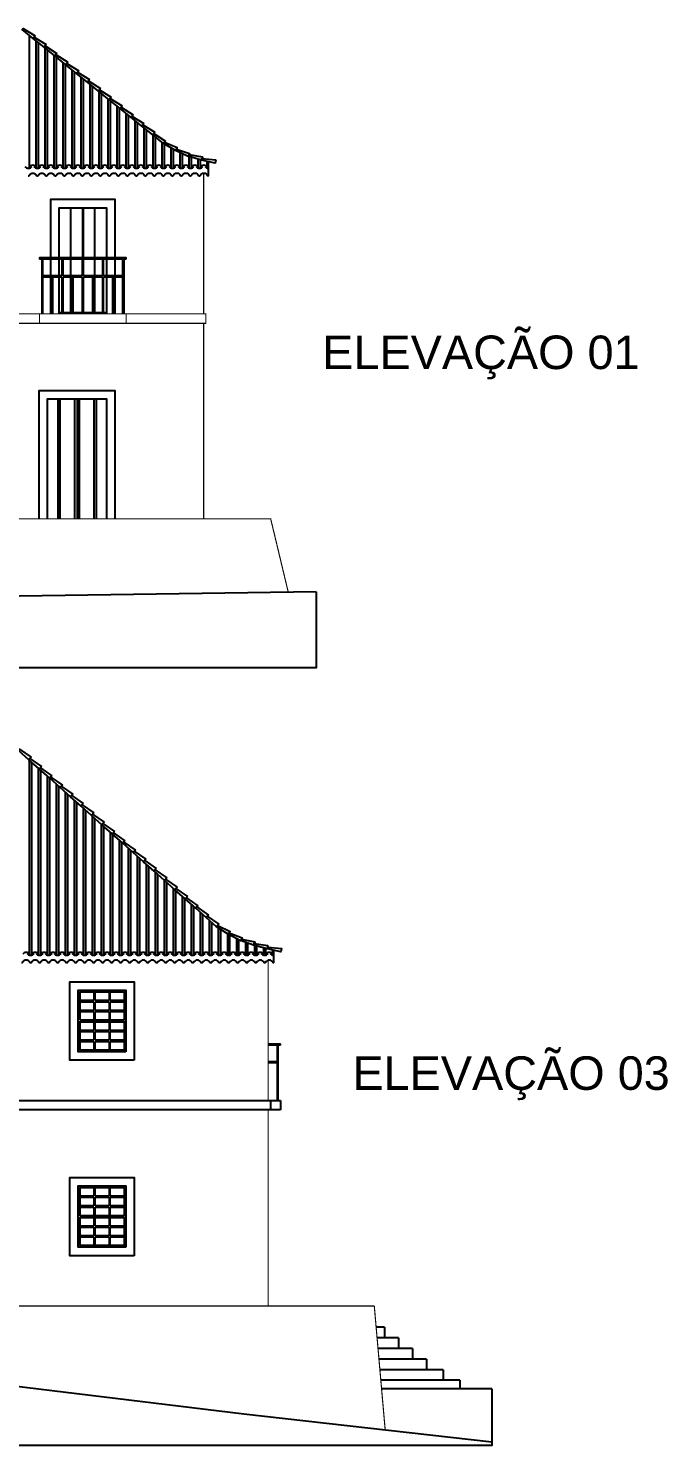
# Model space of a CAD drawing. Extents: x 18300 to 45581, y 436 to 7791.
# Drawn here: x 39298 to 40443, y 4583 to 7120 of the extents above; entities that cross this region are included whole.
import ezdxf

# ---------------------------------------------------------------- set-up
doc = ezdxf.new("R2010")
doc.units = 0
doc.layers.add('PAREDE', color=7, linetype='CONTINUOUS')
doc.layers.add('PAREDE_FINA', color=7, linetype='CONTINUOUS')
doc.styles.add('TEXTO', font='ARIAL.TTF')

msp = doc.modelspace()

# ---------------------------------------------------------------- linework, layer by layer
at = {"layer": 'PAREDE', "const_width": 2}
for points in [[(39611.98, 6860.49), (39611.98, 6608.5)], [(39317.98, 6591.5), (39317.98, 6608.5)], [(39472.98, 6608.5), (39472.98, 6591.5)], [(39611.98, 6591.5), (39611.98, 6241.5)], [(38097.98, 6241.5), (39731.98, 6241.5), (39763.52, 6110.09)], [(39727.48, 5451.53), (39727.48, 5200.81)], [(39727.48, 5183.81), (39727.48, 4832.81)], [(39917.48, 4832.81), (37711.19, 4832.81)], [(39937.05, 4610.57), (39917.48, 4832.81)]]:
    msp.add_lwpolyline(points, dxfattribs=at)
msp.add_lwpolyline([(39615.98, 6608.5), (38013.98, 6608.5), (38013.98, 6591.5), (39615.98, 6591.5)], close=True, dxfattribs=at)
at = {"layer": 'PAREDE_FINA'}
for points in [[(39310.32, 7106.16), (39306.55, 7101.49), (39287.09, 7117.18), (39288.97, 7119.52)], [(39329.78, 7090.47), (39326.01, 7085.8), (39306.55, 7101.49), (39308.43, 7103.82)], [(39349.24, 7074.77), (39345.47, 7070.1), (39326.01, 7085.8), (39327.89, 7088.13)], [(39368.7, 7059.08), (39364.93, 7054.41), (39345.47, 7070.1), (39347.36, 7072.44)], [(39388.16, 7043.39), (39384.39, 7038.71), (39364.93, 7054.41), (39366.82, 7056.74)], [(39407.62, 7027.69), (39403.85, 7023.02), (39384.39, 7038.71), (39386.28, 7041.05)], [(39427.08, 7012), (39423.31, 7007.33), (39403.85, 7023.02), (39405.74, 7025.36)], [(39446.54, 6996.3), (39442.77, 6991.63), (39423.31, 7007.33), (39425.2, 7009.66)], [(39466, 6980.61), (39462.23, 6975.94), (39442.77, 6991.63), (39444.66, 6993.97)], [(39485.46, 6964.92), (39481.7, 6960.25), (39462.23, 6975.94), (39464.12, 6978.28)], [(39504.92, 6949.22), (39501.16, 6944.55), (39481.7, 6960.25), (39483.58, 6962.58)], [(39524.38, 6933.53), (39520.62, 6928.86), (39501.16, 6944.55), (39503.04, 6946.89)], [(39543.84, 6917.84), (39540.08, 6913.17), (39520.62, 6928.86), (39522.5, 6931.19)], [(39633.55, 6884.27), (39632.3, 6878.4), (39607.85, 6883.6), (39608.47, 6886.53)], [(39302.91, 5815.04), (39298.92, 5810.56), (39280.24, 5827.17), (39282.24, 5829.42)], [(39321.59, 5798.42), (39317.6, 5793.94), (39298.92, 5810.56), (39300.91, 5812.8)], [(39340.26, 5781.8), (39336.27, 5777.32), (39317.6, 5793.94), (39319.59, 5796.18)], [(39358.94, 5765.18), (39354.95, 5760.7), (39336.27, 5777.32), (39338.27, 5779.56)], [(39377.62, 5748.56), (39373.63, 5744.08), (39354.95, 5760.7), (39356.94, 5762.94)], [(39396.29, 5731.95), (39392.3, 5727.46), (39373.63, 5744.08), (39375.62, 5746.32)], [(39414.97, 5715.33), (39410.98, 5710.84), (39392.3, 5727.46), (39394.3, 5729.7)], [(39433.65, 5698.71), (39429.66, 5694.23), (39410.98, 5710.84), (39412.98, 5713.09)], [(39452.32, 5682.09), (39448.33, 5677.61), (39429.66, 5694.23), (39431.65, 5696.47)], [(39471, 5665.47), (39467.01, 5660.99), (39448.33, 5677.61), (39450.33, 5679.85)], [(39489.68, 5648.85), (39485.69, 5644.37), (39467.01, 5660.99), (39469.01, 5663.23)], [(39508.35, 5632.23), (39504.37, 5627.75), (39485.69, 5644.37), (39487.68, 5646.61)], [(39527.03, 5615.62), (39523.04, 5611.13), (39504.37, 5627.75), (39506.36, 5629.99)], [(39545.71, 5599), (39541.72, 5594.51), (39523.04, 5611.13), (39525.04, 5613.37)], [(39564.38, 5582.38), (39560.4, 5577.9), (39541.72, 5594.51), (39543.71, 5596.76)], [(39583.06, 5565.76), (39579.07, 5561.28), (39560.4, 5577.9), (39562.39, 5580.14)], [(39601.74, 5549.14), (39597.75, 5544.66), (39579.07, 5561.28), (39581.07, 5563.52)], [(39620.41, 5532.52), (39616.43, 5528.04), (39597.75, 5544.66), (39599.74, 5546.9)], [(39639.09, 5515.9), (39635.1, 5511.42), (39616.43, 5528.04), (39618.42, 5530.28)], [(39727.07, 5478.03), (39725.54, 5472.23), (39701.36, 5478.6), (39702.13, 5481.5)], [(39487.48, 5272.81), (39372.48, 5272.81), (39372.48, 5412.81), (39487.48, 5412.81)], [(39472.48, 5287.81), (39387.48, 5287.81), (39387.48, 5397.81), (39472.48, 5397.81)], [(39487.48, 4922.81), (39372.48, 4922.81), (39372.48, 5062.81), (39487.48, 5062.81)], [(39472.48, 4937.81), (39387.48, 4937.81), (39387.48, 5047.81), (39472.48, 5047.81)]]:
    msp.add_lwpolyline(points, close=True, dxfattribs=at)
for points in [[(39299.86, 6871.15), (39299.86, 7106.88)], [(39312.14, 6871.15), (39312.14, 7096.99)], [(39315.99, 6871.15), (39315.99, 7093.88)], [(39328.26, 6871.15), (39328.26, 7083.98)], [(39332.11, 6871.15), (39332.11, 7080.88)], [(39344.39, 6871.15), (39344.39, 7070.98)], [(39348.24, 6871.15), (39348.24, 7067.87)], [(39360.51, 6871.15), (39360.51, 7057.97)], [(39364.36, 6871.15), (39364.36, 7054.87)], [(39376.63, 6871.15), (39376.63, 7044.97)], [(39380.49, 6871.15), (39380.49, 7041.87)], [(39392.76, 6871.15), (39392.76, 7031.97)], [(39396.61, 6871.15), (39396.61, 7028.86)], [(39408.88, 6871.15), (39408.88, 7018.96)], [(39412.73, 6871.15), (39412.73, 7015.86)], [(39425.01, 6871.15), (39425.01, 7005.96)], [(39428.86, 6871.15), (39428.86, 7002.86)], [(39441.13, 6871.15), (39441.13, 6992.96)], [(39444.98, 6871.15), (39444.98, 6989.85)], [(39457.26, 6871.15), (39457.26, 6979.95)], [(39461.11, 6871.15), (39461.11, 6976.85)], [(39473.38, 6871.15), (39473.38, 6966.95)], [(39477.23, 6871.15), (39477.23, 6963.84)], [(39489.51, 6871.15), (39489.51, 6953.95)], [(39493.36, 6871.15), (39493.36, 6950.84)], [(39505.63, 6871.15), (39505.63, 6940.94)], [(39509.48, 6871.15), (39509.48, 6937.84)], [(39521.76, 6871.15), (39521.76, 6927.94)], [(39525.61, 6871.15), (39525.61, 6924.83)], [(39537.88, 6871.15), (39537.88, 6914.94)], [(39542.03, 6915.59), (39564.69, 6905.97), (39561.7, 6900.76), (39540.02, 6913.21)], [(39541.73, 6871.15), (39541.73, 6912.23)], [(39554, 6871.15), (39554, 6905.18)], [(39557.86, 6871.15), (39557.86, 6902.97)], [(39563.24, 6903.44), (39586.61, 6895.74), (39584.07, 6890.31), (39561.42, 6900.9), (39561.43, 6900.92)], [(39570.13, 6871.15), (39570.13, 6896.83)], [(39573.98, 6871.15), (39573.98, 6895.03)], [(39585.57, 6893.51), (39609.57, 6889.34), (39607.85, 6883.6), (39584.24, 6890.67)], [(39586.25, 6871.15), (39586.25, 6890.07)], [(39590.1, 6871.15), (39590.1, 6888.91)], [(39602.38, 6871.15), (39602.38, 6885.24)], [(39606.23, 6871.15), (39606.23, 6884.08)], [(39618.5, 6871.15), (39618.5, 6881.33)], [(39620.43, 6855.5), (39620.43, 6880.93)], [(39337.98, 6708.5), (39337.98, 6813.5), (39452.98, 6813.5), (39452.98, 6708.5)], [(39352.98, 6708.5), (39352.98, 6798.5), (39437.98, 6798.5), (39437.98, 6708.5)], [(39373.98, 6708.5), (39373.98, 6798.5)], [(39394.98, 6798.5), (39394.98, 6708.5)], [(39395.98, 6798.5), (39395.98, 6708.5)], [(39416.98, 6708.5), (39416.98, 6798.5)], [(39472.98, 6706.5), (39472.98, 6708.5), (39317.98, 6708.5), (39317.98, 6706.5)], [(39472.98, 6706.5), (39317.98, 6706.5)], [(39321.98, 6706.5), (39321.98, 6608.5)], [(39323.98, 6676.5), (39323.98, 6706.5)], [(39337.98, 6676.5), (39337.98, 6706.5)], [(39352.98, 6676.5), (39352.98, 6706.5)], [(39358.23, 6706.5), (39358.23, 6676.5)], [(39360.23, 6676.5), (39360.23, 6706.5)], [(39373.98, 6676.5), (39373.98, 6706.5)], [(39394.48, 6706.5), (39394.48, 6676.5)], [(39396.48, 6676.5), (39396.48, 6706.5)], [(39416.98, 6676.5), (39416.98, 6706.5)], [(39430.73, 6706.5), (39430.73, 6676.5)], [(39432.73, 6676.5), (39432.73, 6706.5)], [(39437.98, 6706.5), (39437.98, 6676.5)], [(39452.98, 6706.5), (39452.98, 6676.5)], [(39466.98, 6676.5), (39466.98, 6706.5)], [(39468.98, 6706.5), (39468.98, 6608.5)], [(39358.23, 6676.5), (39323.98, 6676.5)], [(39323.98, 6674.5), (39340.1, 6674.5)], [(39323.98, 6608.5), (39323.98, 6674.5)], [(39337.98, 6608.5), (39337.98, 6674.5)], [(39340.1, 6674.5), (39340.1, 6608.5)], [(39342.1, 6674.5), (39358.23, 6674.5)], [(39342.1, 6608.5), (39342.1, 6674.5)], [(39352.98, 6608.5), (39352.98, 6674.5)], [(39358.23, 6674.5), (39358.23, 6610.5)], [(39394.48, 6676.5), (39360.23, 6676.5)], [(39360.23, 6610.5), (39360.23, 6674.5)], [(39360.23, 6674.5), (39376.35, 6674.5)], [(39373.98, 6610.5), (39373.98, 6674.5)], [(39376.35, 6674.5), (39376.35, 6610.5)], [(39378.35, 6674.5), (39394.48, 6674.5)], [(39378.35, 6610.5), (39378.35, 6674.5)], [(39394.48, 6674.5), (39394.48, 6610.5)], [(39430.73, 6676.5), (39396.48, 6676.5)], [(39396.48, 6610.5), (39396.48, 6674.5)], [(39396.48, 6674.5), (39412.6, 6674.5)], [(39412.6, 6674.5), (39412.6, 6610.5)], [(39414.6, 6674.5), (39430.73, 6674.5)], [(39414.6, 6610.5), (39414.6, 6674.5)], [(39416.98, 6610.5), (39416.98, 6674.5)], [(39430.73, 6674.5), (39430.73, 6610.5)], [(39466.98, 6676.5), (39432.73, 6676.5)], [(39432.73, 6610.5), (39432.73, 6674.5)], [(39432.73, 6674.5), (39448.85, 6674.5)], [(39437.98, 6674.5), (39437.98, 6608.5)], [(39448.85, 6674.5), (39448.85, 6608.5)], [(39450.85, 6674.5), (39466.98, 6674.5)], [(39450.85, 6608.5), (39450.85, 6674.5)], [(39452.98, 6674.5), (39452.98, 6608.5)], [(39466.98, 6608.5), (39466.98, 6674.5)], [(39437.98, 6610.5), (39352.98, 6610.5)], [(39317.48, 6241.5), (39317.48, 6471.5), (39452.98, 6471.5), (39452.98, 6241.5)], [(39332.48, 6241.5), (39332.48, 6456.5), (39437.98, 6456.5), (39437.98, 6241.5)], [(39351.23, 6241.5), (39351.23, 6456.5)], [(39355.23, 6241.5), (39355.23, 6456.5)], [(39381.23, 6241.5), (39381.23, 6456.5)], [(39385.23, 6456.5), (39385.23, 6241.5)], [(39389.23, 6456.5), (39389.23, 6241.5)], [(39415.23, 6456.5), (39415.23, 6241.5)], [(39419.23, 6456.5), (39419.23, 6241.5)], [(39813.24, 6110.78), (39118.25, 6101.07), (38565.02, 6091.56), (38380.23, 6078.29), (37831.28, 6007.78), (37661.43, 5994.25)], [(39813.24, 6110.78), (39813.24, 5974.72), (37661.43, 5974.72)], [(39300.19, 5462.43), (39300.19, 5809.43)], [(39304.04, 5462.43), (39304.04, 5806)], [(39316.31, 5462.43), (39316.31, 5795.08)], [(39320.16, 5462.43), (39320.16, 5791.65)], [(39332.44, 5462.43), (39332.44, 5780.73)], [(39336.29, 5462.43), (39336.29, 5777.31)], [(39348.56, 5462.43), (39348.56, 5766.38)], [(39352.41, 5462.43), (39352.41, 5762.96)], [(39364.69, 5462.43), (39364.69, 5752.04)], [(39368.54, 5462.43), (39368.54, 5748.61)], [(39380.81, 5462.43), (39380.81, 5737.69)], [(39384.66, 5462.43), (39384.66, 5734.26)], [(39396.94, 5462.43), (39396.94, 5723.34)], [(39400.79, 5462.43), (39400.79, 5719.92)], [(39413.06, 5462.43), (39413.06, 5708.99)], [(39416.91, 5462.43), (39416.91, 5705.57)], [(39429.19, 5462.43), (39429.19, 5694.65)], [(39433.04, 5462.43), (39433.04, 5691.22)], [(39445.31, 5462.43), (39445.31, 5680.3)], [(39449.16, 5462.43), (39449.16, 5676.87)], [(39461.43, 5462.43), (39461.43, 5665.95)], [(39465.29, 5462.43), (39465.29, 5662.53)], [(39477.56, 5462.43), (39477.56, 5651.6)], [(39481.41, 5462.43), (39481.41, 5648.18)], [(39493.68, 5462.43), (39493.68, 5637.26)], [(39497.53, 5462.43), (39497.53, 5633.83)], [(39509.81, 5462.43), (39509.81, 5622.91)], [(39513.66, 5462.43), (39513.66, 5619.48)], [(39525.93, 5462.43), (39525.93, 5608.56)], [(39529.78, 5462.43), (39529.78, 5605.14)], [(39542.06, 5462.43), (39542.06, 5594.21)], [(39545.91, 5462.43), (39545.91, 5590.79)], [(39558.18, 5462.43), (39558.18, 5579.87)], [(39562.03, 5462.43), (39562.03, 5576.44)], [(39574.31, 5462.43), (39574.31, 5565.52)], [(39578.16, 5462.43), (39578.16, 5562.09)], [(39590.43, 5462.43), (39590.43, 5551.17)], [(39594.28, 5462.43), (39594.28, 5547.75)], [(39606.56, 5462.43), (39606.56, 5536.82)], [(39610.41, 5462.43), (39610.41, 5533.4)], [(39622.68, 5462.43), (39622.68, 5522.48)], [(39626.53, 5462.43), (39626.53, 5519.05)], [(39637.17, 5513.75), (39659.34, 5503.04), (39656.1, 5497.99), (39635.05, 5511.47)], [(39638.8, 5462.43), (39638.8, 5509.07)], [(39642.65, 5462.43), (39642.65, 5506.6)], [(39654.93, 5462.43), (39654.93, 5498.74)], [(39657.77, 5500.58), (39680.74, 5491.76), (39677.94, 5486.46), (39655.83, 5498.14), (39655.84, 5498.15)], [(39658.78, 5462.43), (39658.78, 5496.58)], [(39671.05, 5462.43), (39671.05, 5490.09)], [(39674.9, 5462.43), (39674.9, 5488.06)], [(39679.59, 5489.58), (39703.36, 5484.26), (39701.36, 5478.6), (39678.12, 5486.81)], [(39687.18, 5462.43), (39687.18, 5483.61)], [(39691.03, 5462.43), (39691.03, 5482.25)], [(39703.3, 5462.43), (39703.3, 5478.09)], [(39707.15, 5462.43), (39707.15, 5477.08)], [(39719.43, 5462.43), (39719.43, 5473.84)], [(39723.28, 5462.43), (39723.28, 5472.83)], [(39726.69, 5475.13), (39751.18, 5472.63), (39749.86, 5466.78), (39725.47, 5472.26)], [(39735.55, 5462.43), (39735.55, 5469.99)], [(39737.48, 5446.78), (39737.48, 5469.56)], [(39390.48, 5344.31), (39390.48, 5394.81), (39469.48, 5394.81), (39469.48, 5344.31)], [(39415.48, 5379.31), (39390.48, 5379.31)], [(39415.48, 5394.81), (39415.48, 5379.31)], [(39417.48, 5379.31), (39417.48, 5394.81)], [(39442.48, 5379.31), (39417.48, 5379.31)], [(39442.48, 5394.81), (39442.48, 5379.31)], [(39444.48, 5379.31), (39444.48, 5394.81)], [(39469.48, 5379.31), (39444.48, 5379.31)], [(39390.48, 5377.31), (39415.48, 5377.31)], [(39415.48, 5361.81), (39390.48, 5361.81)], [(39390.48, 5359.81), (39415.48, 5359.81)], [(39415.48, 5377.31), (39415.48, 5361.81)], [(39415.48, 5359.81), (39415.48, 5344.31)], [(39417.48, 5361.81), (39417.48, 5377.31)], [(39417.48, 5377.31), (39442.48, 5377.31)], [(39442.48, 5361.81), (39417.48, 5361.81)], [(39417.48, 5359.81), (39442.48, 5359.81)], [(39417.48, 5344.31), (39417.48, 5359.81)], [(39442.48, 5377.31), (39442.48, 5361.81)], [(39442.48, 5359.81), (39442.48, 5344.31)], [(39444.48, 5377.31), (39469.48, 5377.31)], [(39444.48, 5361.81), (39444.48, 5377.31)], [(39469.48, 5361.81), (39444.48, 5361.81)], [(39444.48, 5359.81), (39469.48, 5359.81)], [(39444.48, 5344.31), (39444.48, 5359.81)], [(39387.48, 5341.31), (39472.48, 5341.31)], [(39469.48, 5344.31), (39390.48, 5344.31)], [(39469.48, 5341.31), (39469.48, 5290.81), (39390.48, 5290.81), (39390.48, 5341.31)], [(39415.48, 5341.31), (39415.48, 5325.81)], [(39417.48, 5325.81), (39417.48, 5341.31)], [(39442.48, 5341.31), (39442.48, 5325.81)], [(39444.48, 5325.81), (39444.48, 5341.31)], [(39415.48, 5325.81), (39390.48, 5325.81)], [(39390.48, 5323.81), (39415.48, 5323.81)], [(39415.48, 5308.31), (39390.48, 5308.31)], [(39390.48, 5306.31), (39415.48, 5306.31)], [(39415.48, 5323.81), (39415.48, 5308.31)], [(39415.48, 5306.31), (39415.48, 5290.81)], [(39442.48, 5325.81), (39417.48, 5325.81)], [(39417.48, 5308.31), (39417.48, 5323.81)], [(39417.48, 5323.81), (39442.48, 5323.81)], [(39442.48, 5308.31), (39417.48, 5308.31)], [(39417.48, 5306.31), (39442.48, 5306.31)], [(39417.48, 5290.81), (39417.48, 5306.31)], [(39442.48, 5323.81), (39442.48, 5308.31)], [(39442.48, 5306.31), (39442.48, 5290.81)], [(39469.48, 5325.81), (39444.48, 5325.81)], [(39444.48, 5323.81), (39469.48, 5323.81)], [(39444.48, 5308.31), (39444.48, 5323.81)], [(39469.48, 5308.31), (39444.48, 5308.31)], [(39444.48, 5306.31), (39469.48, 5306.31)], [(39444.48, 5290.81), (39444.48, 5306.31)], [(39727.48, 5301.81), (39749.48, 5301.81)], [(39749.48, 5299.81), (39749.48, 5301.81)], [(39749.48, 5299.81), (39727.48, 5299.81)], [(39743.48, 5299.81), (39743.48, 5269.81)], [(39745.48, 5200.81), (39745.48, 5299.81)], [(39743.48, 5269.81), (39727.48, 5269.81)], [(39743.48, 5267.81), (39727.48, 5267.81)], [(39743.48, 5267.81), (39743.48, 5200.81)], [(38017.98, 5200.81), (39749.48, 5200.81)], [(39731.48, 5200.81), (39731.48, 5183.81)], [(39749.48, 5200.81), (39749.48, 5183.81)], [(39749.48, 5183.81), (38017.98, 5183.81)], [(39390.48, 4994.31), (39390.48, 5044.81), (39469.48, 5044.81), (39469.48, 4994.31)], [(39415.48, 5029.31), (39390.48, 5029.31)], [(39390.48, 5027.31), (39415.48, 5027.31)], [(39415.48, 5044.81), (39415.48, 5029.31)], [(39415.48, 5027.31), (39415.48, 5011.81)], [(39417.48, 5029.31), (39417.48, 5044.81)], [(39442.48, 5029.31), (39417.48, 5029.31)], [(39417.48, 5011.81), (39417.48, 5027.31)], [(39417.48, 5027.31), (39442.48, 5027.31)], [(39442.48, 5044.81), (39442.48, 5029.31)], [(39442.48, 5027.31), (39442.48, 5011.81)], [(39444.48, 5029.31), (39444.48, 5044.81)], [(39469.48, 5029.31), (39444.48, 5029.31)], [(39444.48, 5027.31), (39469.48, 5027.31)], [(39444.48, 5011.81), (39444.48, 5027.31)], [(39415.48, 5011.81), (39390.48, 5011.81)], [(39390.48, 5009.81), (39415.48, 5009.81)], [(39415.48, 5009.81), (39415.48, 4994.31)], [(39442.48, 5011.81), (39417.48, 5011.81)], [(39417.48, 4994.31), (39417.48, 5009.81)], [(39417.48, 5009.81), (39442.48, 5009.81)], [(39442.48, 5009.81), (39442.48, 4994.31)], [(39469.48, 5011.81), (39444.48, 5011.81)], [(39444.48, 5009.81), (39469.48, 5009.81)], [(39444.48, 4994.31), (39444.48, 5009.81)], [(39387.48, 4991.31), (39472.48, 4991.31)], [(39469.48, 4994.31), (39390.48, 4994.31)], [(39469.48, 4991.31), (39469.48, 4940.81), (39390.48, 4940.81), (39390.48, 4991.31)], [(39415.48, 4975.81), (39390.48, 4975.81)], [(39390.48, 4973.81), (39415.48, 4973.81)], [(39415.48, 4991.31), (39415.48, 4975.81)], [(39415.48, 4973.81), (39415.48, 4958.31)], [(39417.48, 4975.81), (39417.48, 4991.31)], [(39442.48, 4975.81), (39417.48, 4975.81)], [(39417.48, 4973.81), (39442.48, 4973.81)], [(39417.48, 4958.31), (39417.48, 4973.81)], [(39442.48, 4991.31), (39442.48, 4975.81)], [(39442.48, 4973.81), (39442.48, 4958.31)], [(39444.48, 4975.81), (39444.48, 4991.31)], [(39469.48, 4975.81), (39444.48, 4975.81)], [(39444.48, 4973.81), (39469.48, 4973.81)], [(39444.48, 4958.31), (39444.48, 4973.81)], [(39415.48, 4958.31), (39390.48, 4958.31)], [(39390.48, 4956.31), (39415.48, 4956.31)], [(39415.48, 4956.31), (39415.48, 4940.81)], [(39442.48, 4958.31), (39417.48, 4958.31)], [(39417.48, 4940.81), (39417.48, 4956.31)], [(39417.48, 4956.31), (39442.48, 4956.31)], [(39442.48, 4956.31), (39442.48, 4940.81)], [(39469.48, 4958.31), (39444.48, 4958.31)], [(39444.48, 4956.31), (39469.48, 4956.31)], [(39444.48, 4940.81), (39444.48, 4956.31)], [(40127.73, 4589.26), (39683.66, 4638.87), (38947.75, 4728.6), (38131.56, 4794.06), (37823.82, 4832.81)], [(39935.94, 4794.81), (39920.82, 4794.81)], [(39935.94, 4794.81), (39935.94, 4775.81)], [(39960.94, 4775.81), (39922.5, 4775.81)], [(39960.94, 4775.81), (39960.94, 4756.81)], [(39985.94, 4756.81), (39924.17, 4756.81)], [(39985.94, 4756.81), (39985.94, 4737.81)], [(40010.94, 4737.81), (39925.84, 4737.81)], [(40040.94, 4718.81), (39927.52, 4718.81)], [(40010.94, 4737.81), (40010.94, 4718.81)], [(40040.94, 4718.81), (40040.94, 4699.81)], [(40070.94, 4699.81), (39929.19, 4699.81)], [(40070.94, 4699.81), (40070.94, 4684.76)], [(40127.73, 4684.76), (40127.73, 4582.81), (37711.19, 4582.81)], [(40127.73, 4684.76), (39930.51, 4684.76)]]:
    msp.add_lwpolyline(points, dxfattribs=at)
for points in [[(39297.94, 6855.5, 0.284915), (39299.28, 6856.34, -0.6201737), (39312.72, 6856.34, 0.284915), (39314.06, 6855.5)], [(39314.06, 6855.5, 0.284915), (39315.41, 6856.34, -0.6201737), (39328.84, 6856.34, 0.284915), (39330.19, 6855.5)], [(39330.19, 6855.5, 0.284915), (39331.53, 6856.34, -0.6201737), (39344.97, 6856.34, 0.284915), (39346.31, 6855.5)], [(39346.31, 6855.5, 0.284915), (39347.66, 6856.34, -0.6201737), (39361.09, 6856.34, 0.284915), (39362.44, 6855.5)], [(39362.44, 6855.5, 0.284915), (39363.78, 6856.34, -0.6201737), (39377.22, 6856.34, 0.284915), (39378.56, 6855.5)], [(39378.56, 6855.5, 0.284915), (39379.9, 6856.34, -0.6201737), (39393.34, 6856.34, 0.284915), (39394.68, 6855.5)], [(39394.68, 6855.5, 0.284915), (39396.03, 6856.34, -0.6201737), (39409.47, 6856.34, 0.284915), (39410.81, 6855.5)], [(39410.81, 6855.5, 0.284915), (39412.15, 6856.34, -0.6201737), (39425.59, 6856.34, 0.284915), (39426.93, 6855.5)], [(39426.93, 6855.5, 0.284915), (39428.28, 6856.34, -0.6201737), (39441.71, 6856.34, 0.284915), (39443.06, 6855.5)], [(39443.06, 6855.5, 0.284915), (39444.4, 6856.34, -0.6201737), (39457.84, 6856.34, 0.284915), (39459.18, 6855.5)], [(39459.18, 6855.5, 0.284915), (39460.53, 6856.34, -0.6201737), (39473.96, 6856.34, 0.284915), (39475.31, 6855.5)], [(39475.31, 6855.5, 0.284915), (39476.65, 6856.34, -0.6201737), (39490.09, 6856.34, 0.284915), (39491.43, 6855.5)], [(39491.43, 6855.5, 0.284915), (39492.78, 6856.34, -0.6201737), (39506.21, 6856.34, 0.284915), (39507.56, 6855.5)], [(39507.56, 6855.5, 0.284915), (39508.9, 6856.34, -0.6201737), (39522.34, 6856.34, 0.284915), (39523.68, 6855.5)], [(39523.68, 6855.5, 0.284915), (39525.02, 6856.34, -0.6201737), (39538.46, 6856.34, 0.284915), (39539.81, 6855.5)], [(39539.81, 6855.5, 0.284915), (39541.15, 6856.34, -0.6201737), (39554.59, 6856.34, 0.284915), (39555.93, 6855.5)], [(39555.93, 6855.5, 0.284915), (39557.27, 6856.34, -0.6201737), (39570.71, 6856.34, 0.284915), (39572.05, 6855.5)], [(39572.05, 6855.5, 0.284915), (39573.4, 6856.34, -0.6201737), (39586.84, 6856.34, 0.284915), (39588.18, 6855.5)], [(39588.18, 6855.5, 0.284915), (39589.52, 6856.34, -0.6201737), (39602.96, 6856.34, 0.284915), (39604.3, 6855.5)], [(39604.3, 6855.5, 0.284915), (39605.65, 6856.34, -0.6201737), (39619.08, 6856.34, 0.284915), (39620.43, 6855.5)], [(39302.11, 5446.78, -0.284915), (39300.77, 5447.61, 0.6201737), (39287.33, 5447.61, -0.284915), (39285.99, 5446.78)], [(39318.24, 5446.78, -0.284915), (39316.9, 5447.61, 0.6201737), (39303.46, 5447.61, -0.284915), (39302.11, 5446.78)], [(39334.36, 5446.78, -0.284915), (39333.02, 5447.61, 0.6201737), (39319.58, 5447.61, -0.284915), (39318.24, 5446.78)], [(39350.49, 5446.78, -0.284915), (39349.14, 5447.61, 0.6201737), (39335.71, 5447.61, -0.284915), (39334.36, 5446.78)], [(39366.61, 5446.78, -0.284915), (39365.27, 5447.61, 0.6201737), (39351.83, 5447.61, -0.284915), (39350.49, 5446.78)], [(39382.74, 5446.78, -0.284915), (39381.39, 5447.61, 0.6201737), (39367.96, 5447.61, -0.284915), (39366.61, 5446.78)], [(39398.86, 5446.78, -0.284915), (39397.52, 5447.61, 0.6201737), (39384.08, 5447.61, -0.284915), (39382.74, 5446.78)], [(39414.99, 5446.78, -0.284915), (39413.64, 5447.61, 0.6201737), (39400.21, 5447.61, -0.284915), (39398.86, 5446.78)], [(39431.11, 5446.78, -0.284915), (39429.77, 5447.61, 0.6201737), (39416.33, 5447.61, -0.284915), (39414.99, 5446.78)], [(39447.24, 5446.78, -0.284915), (39445.89, 5447.61, 0.6201737), (39432.45, 5447.61, -0.284915), (39431.11, 5446.78)], [(39463.36, 5446.78, -0.284915), (39462.02, 5447.61, 0.6201737), (39448.58, 5447.61, -0.284915), (39447.24, 5446.78)], [(39479.48, 5446.78, -0.284915), (39478.14, 5447.61, 0.6201737), (39464.7, 5447.61, -0.284915), (39463.36, 5446.78)], [(39495.61, 5446.78, -0.284915), (39494.27, 5447.61, 0.6201737), (39480.83, 5447.61, -0.284915), (39479.48, 5446.78)], [(39511.73, 5446.78, -0.284915), (39510.39, 5447.61, 0.6201737), (39496.95, 5447.61, -0.284915), (39495.61, 5446.78)], [(39527.86, 5446.78, -0.284915), (39526.51, 5447.61, 0.6201737), (39513.08, 5447.61, -0.284915), (39511.73, 5446.78)], [(39543.98, 5446.78, -0.284915), (39542.64, 5447.61, 0.6201737), (39529.2, 5447.61, -0.284915), (39527.86, 5446.78)], [(39560.11, 5446.78, -0.284915), (39558.76, 5447.61, 0.6201737), (39545.33, 5447.61, -0.284915), (39543.98, 5446.78)], [(39576.23, 5446.78, -0.284915), (39574.89, 5447.61, 0.6201737), (39561.45, 5447.61, -0.284915), (39560.11, 5446.78)], [(39592.36, 5446.78, -0.284915), (39591.01, 5447.61, 0.6201737), (39577.58, 5447.61, -0.284915), (39576.23, 5446.78)], [(39608.48, 5446.78, -0.284915), (39607.14, 5447.61, 0.6201737), (39593.7, 5447.61, -0.284915), (39592.36, 5446.78)], [(39624.6, 5446.78, -0.284915), (39623.26, 5447.61, 0.6201737), (39609.82, 5447.61, -0.284915), (39608.48, 5446.78)], [(39640.73, 5446.78, -0.284915), (39639.39, 5447.61, 0.6201737), (39625.95, 5447.61, -0.284915), (39624.6, 5446.78)], [(39656.85, 5446.78, -0.284915), (39655.51, 5447.61, 0.6201737), (39642.07, 5447.61, -0.284915), (39640.73, 5446.78)], [(39672.98, 5446.78, -0.284915), (39671.63, 5447.61, 0.6201737), (39658.2, 5447.61, -0.284915), (39656.85, 5446.78)], [(39689.1, 5446.78, -0.284915), (39687.76, 5447.61, 0.6201737), (39674.32, 5447.61, -0.284915), (39672.98, 5446.78)], [(39705.23, 5446.78, -0.284915), (39703.88, 5447.61, 0.6201737), (39690.45, 5447.61, -0.284915), (39689.1, 5446.78)], [(39721.35, 5446.78, -0.284915), (39720.01, 5447.61, 0.6201737), (39706.57, 5447.61, -0.284915), (39705.23, 5446.78)], [(39737.48, 5446.78, -0.284915), (39736.13, 5447.61, 0.6201737), (39722.7, 5447.61, -0.284915), (39721.35, 5446.78)]]:
    msp.add_lwpolyline(points, format="xyb", dxfattribs=at)
for centre, start, end in [((39298.08, 6876.69), 215.09066, 324.90934), ((39306, 6866.84), 35.09066, 144.90934), ((39314.2, 6876.69), 215.09066, 324.90934), ((39322.12, 6866.84), 35.09066, 144.90934), ((39330.33, 6876.69), 215.09066, 324.90934), ((39338.25, 6866.84), 35.09066, 144.90934), ((39346.45, 6876.69), 215.09066, 324.90934), ((39354.37, 6866.84), 35.09066, 144.90934), ((39362.58, 6876.69), 215.09066, 324.90934), ((39370.5, 6866.84), 35.09066, 144.90934), ((39378.7, 6876.69), 215.09066, 324.90934), ((39386.62, 6866.84), 35.09066, 144.90934), ((39394.83, 6876.69), 215.09066, 324.90934), ((39402.75, 6866.84), 35.09066, 144.90934), ((39410.95, 6876.69), 215.09066, 324.90934), ((39418.87, 6866.84), 35.09066, 144.90934), ((39427.08, 6876.69), 215.09066, 324.90934), ((39435, 6866.84), 35.09066, 144.90934), ((39443.2, 6876.69), 215.09066, 324.90934), ((39451.12, 6866.84), 35.09066, 144.90934), ((39459.33, 6876.69), 215.09066, 324.90934), ((39467.25, 6866.84), 35.09066, 144.90934), ((39475.45, 6876.69), 215.09066, 324.90934), ((39483.37, 6866.84), 35.09066, 144.90934), ((39491.57, 6876.69), 215.09066, 324.90934), ((39499.49, 6866.84), 35.09066, 144.90934), ((39507.7, 6876.69), 215.09066, 324.90934), ((39515.62, 6866.84), 35.09066, 144.90934), ((39523.82, 6876.69), 215.09066, 324.90934), ((39531.74, 6866.84), 35.09066, 144.90934), ((39539.95, 6876.69), 215.09066, 324.90934), ((39547.87, 6866.84), 35.09066, 144.90934), ((39556.07, 6876.69), 215.09066, 324.90934), ((39563.99, 6866.84), 35.09066, 144.90934), ((39572.2, 6876.69), 215.09066, 324.90934), ((39580.12, 6866.84), 35.09066, 144.90934), ((39588.32, 6876.69), 215.09066, 324.90934), ((39596.24, 6866.84), 35.09066, 144.90934), ((39604.45, 6876.69), 215.09066, 324.90934), ((39612.37, 6866.84), 35.09066, 144.90934), ((39620.57, 6876.69), 215.09066, 268.91097), ((39294.05, 5458.12), 35.09066, 144.90934), ((39301.97, 5467.96), 215.09066, 324.90934), ((39310.18, 5458.12), 35.09066, 144.90934), ((39318.1, 5467.96), 215.09066, 324.90934), ((39326.3, 5458.12), 35.09066, 144.90934), ((39334.22, 5467.96), 215.09066, 324.90934), ((39342.43, 5458.12), 35.09066, 144.90934), ((39350.35, 5467.96), 215.09066, 324.90934), ((39358.55, 5458.12), 35.09066, 144.90934), ((39366.47, 5467.96), 215.09066, 324.90934), ((39374.68, 5458.12), 35.09066, 144.90934), ((39382.59, 5467.96), 215.09066, 324.90934), ((39390.8, 5458.12), 35.09066, 144.90934), ((39398.72, 5467.96), 215.09066, 324.90934), ((39406.92, 5458.12), 35.09066, 144.90934), ((39414.84, 5467.96), 215.09066, 324.90934), ((39423.05, 5458.12), 35.09066, 144.90934), ((39430.97, 5467.96), 215.09066, 324.90934), ((39439.17, 5458.12), 35.09066, 144.90934), ((39447.09, 5467.96), 215.09066, 324.90934), ((39455.3, 5458.12), 35.09066, 144.90934), ((39463.22, 5467.96), 215.09066, 324.90934), ((39471.42, 5458.12), 35.09066, 144.90934), ((39479.34, 5467.96), 215.09066, 324.90934), ((39487.55, 5458.12), 35.09066, 144.90934), ((39495.47, 5467.96), 215.09066, 324.90934), ((39503.67, 5458.12), 35.09066, 144.90934), ((39511.59, 5467.96), 215.09066, 324.90934), ((39519.8, 5458.12), 35.09066, 144.90934), ((39527.72, 5467.96), 215.09066, 324.90934), ((39535.92, 5458.12), 35.09066, 144.90934), ((39543.84, 5467.96), 215.09066, 324.90934), ((39552.04, 5458.12), 35.09066, 144.90934), ((39559.96, 5467.96), 215.09066, 324.90934), ((39568.17, 5458.12), 35.09066, 144.90934), ((39576.09, 5467.96), 215.09066, 324.90934), ((39584.29, 5458.12), 35.09066, 144.90934), ((39592.21, 5467.96), 215.09066, 324.90934), ((39600.42, 5458.12), 35.09066, 144.90934), ((39608.34, 5467.96), 215.09066, 324.90934), ((39616.54, 5458.12), 35.09066, 144.90934), ((39624.46, 5467.96), 215.09066, 324.90934), ((39632.67, 5458.12), 35.09066, 144.90934), ((39640.59, 5467.96), 215.09066, 324.90934), ((39648.79, 5458.12), 35.09066, 144.90934), ((39656.71, 5467.96), 215.09066, 324.90934), ((39664.92, 5458.12), 35.09066, 144.90934), ((39672.84, 5467.96), 215.09066, 324.90934), ((39681.04, 5458.12), 35.09066, 144.90934), ((39688.96, 5467.96), 215.09066, 324.90934), ((39697.17, 5458.12), 35.09066, 144.90934), ((39705.09, 5467.96), 215.09066, 324.90934), ((39713.29, 5458.12), 35.09066, 144.90934), ((39721.21, 5467.96), 215.09066, 324.90934), ((39729.41, 5458.12), 35.09066, 144.90934), ((39737.33, 5467.96), 215.09066, 271.08903)]:
    msp.add_arc(centre, 7.5, start, end, dxfattribs=at)

# ---------------------------------------------------------------- texts
at = {"layer": 'PAREDE_FINA', "style": 'TEXTO'}
for s, p in [('ELEVAÇÃO 01', (39824.26, 6509.67)), ('ELEVAÇÃO 03', (39878.25, 5219.59))]:
    msp.add_text(s, height=60, dxfattribs=at).set_placement(p)

doc.saveas('drawing.dxf')
